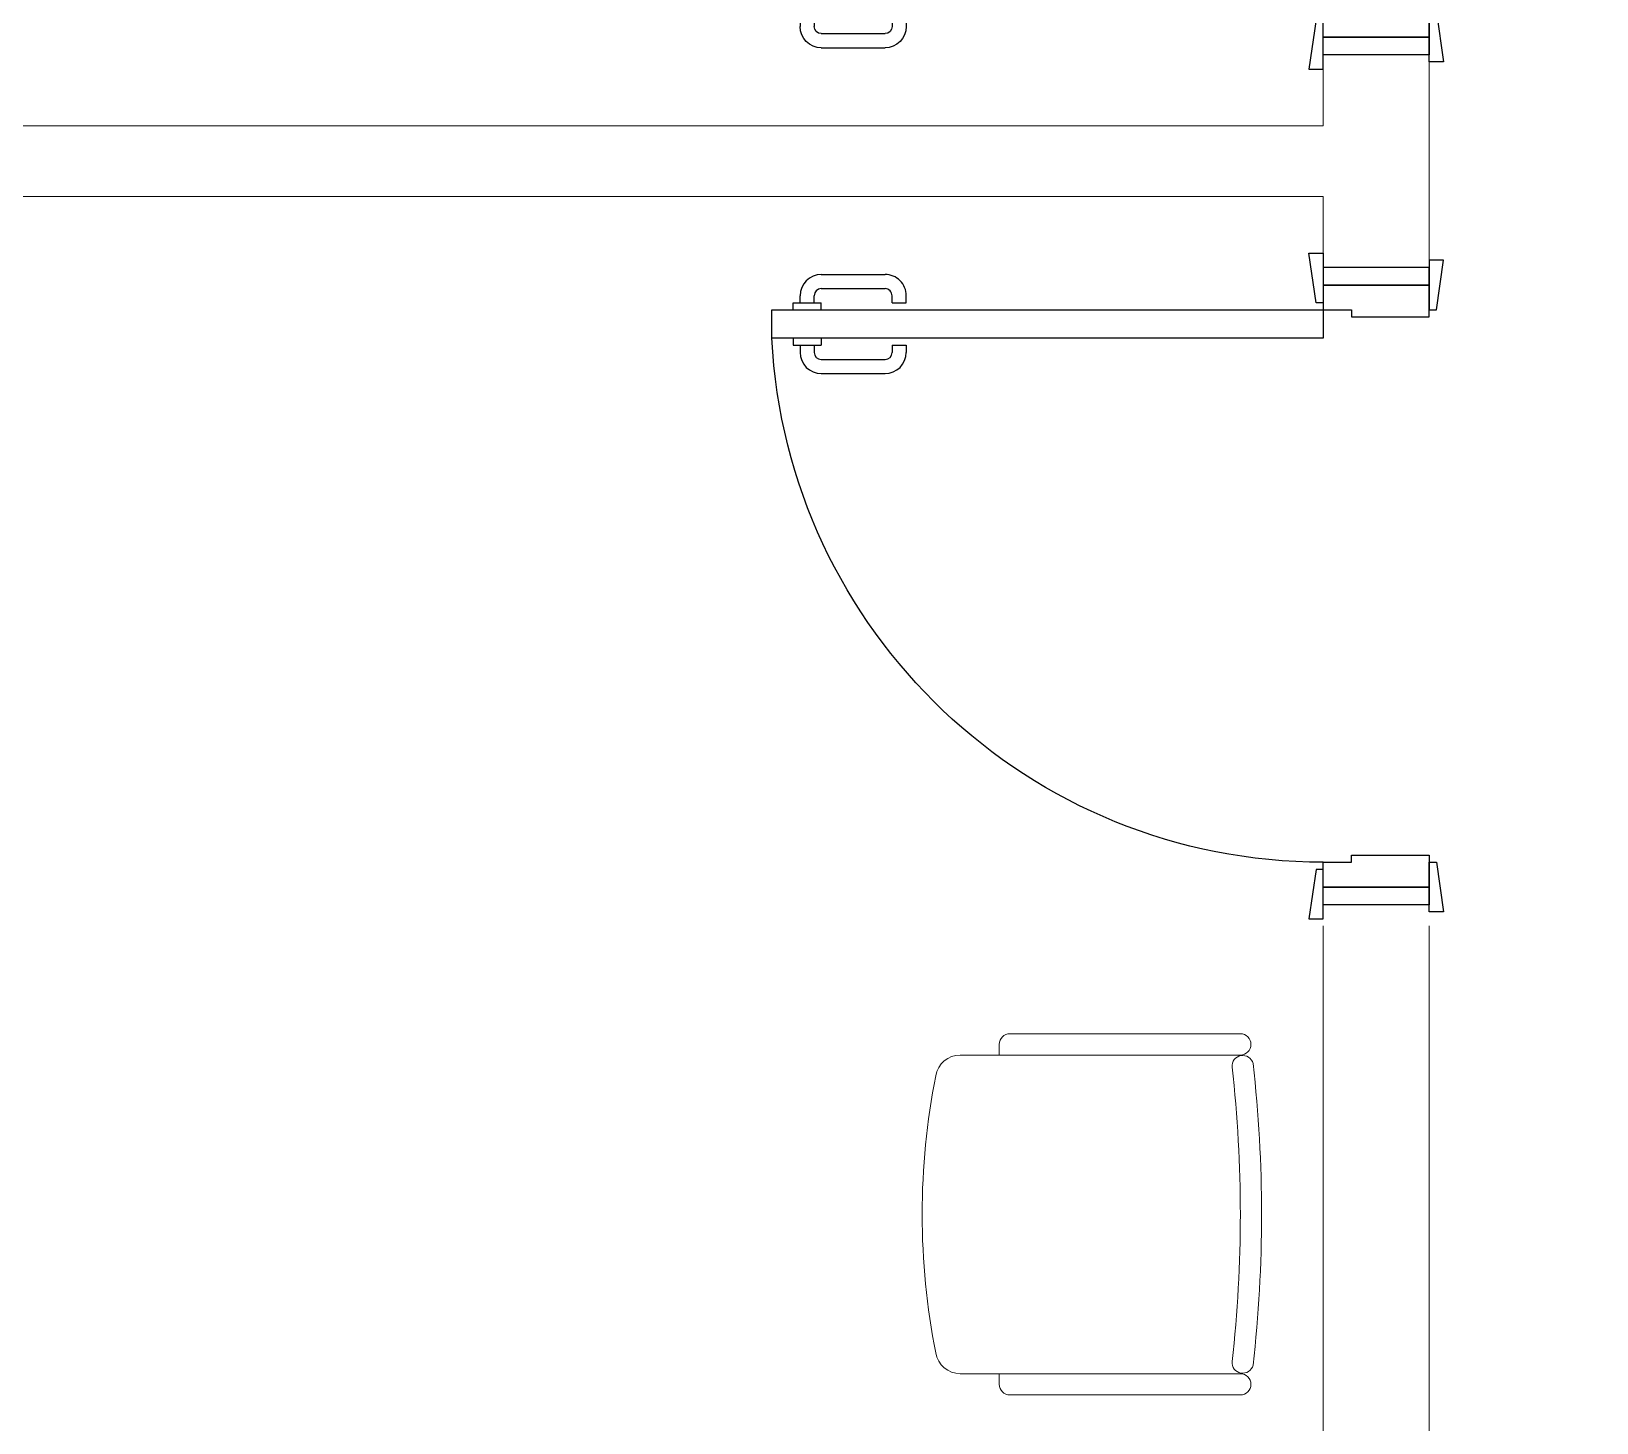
# Model space of a CAD drawing. Header units: millimetres. Extents: x 26027 to 581921, y 7230 to 233891.
# Drawn here: x 476027 to 478239, y 176899 to 178864 of the extents above; entities that cross this region are included whole.
import ezdxf

# ---------------------------------------------------------------- set-up
doc = ezdxf.new("R2010")
doc.units = ezdxf.units.MM
doc.header["$LTSCALE"] = 5
doc.layers.add('EXF', color=7, linetype='Continuous', lineweight=0, true_color=0x4e7e3e)
doc.layers.add('Wooden Joinery', color=7, linetype='Continuous', lineweight=5, true_color=0xffdcd1)
doc.layers.add('GE-ARCHITECTURAL_ELEMENTS', color=8, linetype='Continuous')
doc.layers.add('GE-FURNITURE', color=8, linetype='Continuous')
doc.layers.add('Medical Equipment and Furniture', color=163, linetype='Continuous', lineweight=0)
doc.layers.add('Walls', color=32, linetype='Continuous', lineweight=5)

# ---------------------------------------------------------------- blocks, each defined once
blk = doc.blocks.new('GF21016-P')
at = {"color": 0, "extrusion": (-1.24384e-09, -1.20261e-09, -1)}
for p, q in [((0.0128, 0.0179), (0.0128, 0.4136)), ((0.4628, 0.0179), (0.4628, 0.4136)), ((-0.0022, 0.3585), (0.0128, 0.3585)), ((0.4778, 0.3585), (0.4628, 0.3585)), ((-0.0172, 0.0179), (-0.0172, 0.3435)), ((0.4928, 0.0179), (0.4928, 0.3435)), ((0.4778, 0.0029), (0.4778, 0.0029))]:
    blk.add_line(p, q, dxfattribs=at)
for centre, radius, start, end in [((-0.2378, -0.5362), 1.0036, 78.7568, 101.2432), ((-0.0478, 0.4136), 0.035, 0, 80.6557), ((-0.4278, 0.4136), 0.035, 99.3443, 180), ((0.0022, 0.3435), 0.015, 0, 90), ((-0.4778, 0.3435), 0.015, 90, 180), ((-0.0284, 0.0145), 0.015, 284.3864, 95.5209), ((-0.2378, 1.8928), 1.8749, 263.6341, 276.3659), ((-0.4471, 0.0145), 0.015, 84.4791, 255.6136), ((0.0022, 0.0179), 0.015, 270, 0), ((0.0022, 0.0179), 0.015, 180, 270), ((-0.2378, 1.8734), 1.8855, 263.5119, 276.4881), ((-0.4778, 0.0179), 0.015, 270, 0), ((-0.4778, 0.0179), 0.015, 180, 270)]:
    blk.add_arc(centre, radius, start, end, dxfattribs=at)
blk = doc.blocks.new('A$C72370EFE')
at = {"layer": 'GE-ARCHITECTURAL_ELEMENTS'}
for p, q in [((-0.01, -0.04), (-0.02, -0.04)), ((-0.01, -0.03), (-0.01, -0.07)), ((0, -0.03), (-0.01, -0.03)), ((0.04, -0.03), (0.05, -0.03)), ((0.05, -0.03), (0.05, -0.07)), ((0.05, -0.04), (0.06, -0.04)), ((-0.01, -0.06), (-0.02, -0.06)), ((0.05, -0.06), (0.06, -0.06)), ((-0.05, -0.07), (-0.05, -0.16)), ((-0.03, -0.07), (-0.03, -0.16)), ((0, -0.07), (-0.01, -0.07)), ((0.04, -0.07), (0.05, -0.07)), ((0.07, -0.07), (0.07, -0.16)), ((0.09, -0.07), (0.09, -0.16)), ((-0.01, -0.17), (-0.02, -0.17)), ((-0.01, -0.17), (-0.01, -0.19)), ((0.05, -0.17), (0.06, -0.17)), ((0.05, -0.17), (0.05, -0.19)), ((-0.01, -0.19), (-0.02, -0.19)), ((0.05, -0.19), (0.06, -0.19))]:
    blk.add_line(p, q, dxfattribs=at)
for centre, radius, start, end in [((-0.02, -0.07), 0.03, 90, 180), ((0.06, -0.07), 0.03, 0, 90), ((-0.02, -0.07), 0.01, 90, 180), ((0.06, -0.07), 0.01, 0, 90), ((-0.02, -0.16), 0.03, 180, 270), ((-0.02, -0.16), 0.01, 180, 270), ((0.06, -0.16), 0.01, 270, 0), ((0.06, -0.16), 0.03, 270, 0)]:
    blk.add_arc(centre, radius, start, end, dxfattribs=at)
blk = doc.blocks.new('DR1')
at = {"layer": 'GE-FURNITURE', "elevation": 0}
for points in [[(1743552.9, 41731.9), (1743562.9, 41731.9), (1743572.9, 41801.9), (1743552.9, 41801.9)], [(1743402.9, 41721.9), (1743392.9, 41721.9), (1743382.9, 41791.9), (1743402.9, 41791.9)], [(1743552.9, 41681.9), (1744331.9, 41681.9), (1744331.9, 41721.9), (1743552.9, 41721.9)], [(1743402.9, 40941.9), (1743392.9, 40941.9), (1743382.9, 40871.9), (1743402.9, 40871.9)], [(1743552.9, 40931.9), (1743562.9, 40931.9), (1743572.9, 40861.9), (1743552.9, 40861.9)]]:
    blk.add_lwpolyline(points, close=True, dxfattribs=at)
for points in [[(1743552.9, 41756.9), (1743402.9, 41756.9), (1743402.9, 41781.9), (1743552.9, 41781.9), (1743552.9, 41756.9)], [(1743552.9, 41756.9), (1743552.9, 41721.9), (1743512.9, 41721.9), (1743512.9, 41711.9), (1743402.9, 41711.9), (1743402.9, 41756.9), (1743552.9, 41756.9)], [(1743552.9, 40906.9), (1743552.9, 40941.9), (1743512.9, 40941.9), (1743512.9, 40951.9), (1743402.9, 40951.9), (1743402.9, 40906.9), (1743552.9, 40906.9)], [(1743552.9, 40906.9), (1743402.9, 40906.9), (1743402.9, 40881.9), (1743552.9, 40881.9), (1743552.9, 40906.9)]]:
    blk.add_lwpolyline(points, dxfattribs=at)
at = {"layer": 'GE-FURNITURE'}
blk.add_arc((1743552.9, 41721.9, 0), 780, 270, 357.0603, dxfattribs=at)
at = {"layer": 'GE-FURNITURE', "xscale": -999.9999999998856, "yscale": 999.9999999998856, "zscale": 999.9999999998854, "rotation": 270}
blk.add_blockref('A$C72370EFE', (1744331.9, 41681.9, 0), dxfattribs=at)

msp = doc.modelspace()

# ---------------------------------------------------------------- hatches: boundary and pattern name
h = msp.add_hatch()
h.set_pattern_fill('CROSS', color=85, scale=10)
h.set_pattern_definition([(0, (368880, 104830), (63.5, 63.5), [31.75, -95.25]), (90, (368895.875, 104814.125), (-63.5, 63.5), [31.75, -95.25])])
edge = h.paths.add_edge_path()
edge.add_line((457685.6, 145694.3), (457685.6, 152806.1))
edge.add_line((457685.6, 152806.1), (462487.4, 152806.1))
edge.add_line((462487.4, 152806.1), (462487.4, 145900.9))
edge.add_line((462487.4, 145900.9), (462587.4, 145901.1))
edge.add_line((462587.4, 145901.1), (462587.4, 152806.1))
edge.add_line((462587.4, 152806.1), (464555.9, 152806.1))
edge.add_line((464555.9, 152806.1), (469284.4, 152806.1))
edge.add_line((469284.4, 152806.1), (471903.7, 152806.1))
edge.add_line((471903.7, 152806.1), (471903.7, 142653.2))
edge.add_line((471903.7, 142653.2), (478231.4, 142645.9))
edge.add_line((478231.4, 142645.9), (478231.4, 142845.2))
edge.add_line((478231.4, 142845.2), (472503.7, 142845.2))
edge.add_line((472503.7, 142845.2), (472503.7, 157840))
edge.add_line((472503.7, 157840), (472504, 159009.2))
edge.add_line((472504, 159009.2), (479768.6, 159009.2))
edge.add_line((479768.6, 159009.2), (479768.6, 159109.2))
edge.add_line((479768.6, 159109.2), (472503.7, 159109.2))
edge.add_line((472503.7, 159109.2), (472503.7, 169315.6))
edge.add_line((472503.7, 169315.6), (478921.1, 169315.6))
edge.add_line((478921.1, 169315.6), (484286.4, 169315.6))
edge.add_line((484286.4, 169315.6), (484286.4, 166351.2))
edge.add_line((484286.4, 166351.2), (484486.4, 166351.2))
edge.add_line((484486.4, 166351.2), (484486.4, 169515.6))
edge.add_line((484486.4, 169515.6), (479083.8, 169515.6))
edge.add_line((479083.8, 169515.6), (479083.8, 190946.9))
edge.add_line((479083.8, 190946.9), (479083.8, 191341.6))
edge.add_line((479083.8, 191341.6), (478883.8, 191341.6))
edge.add_line((478883.8, 191341.6), (478883.8, 195124.3))
edge.add_line((478883.8, 195124.3), (477262.4, 195124.3))
edge.add_line((477262.4, 195124.3), (477262.4, 205421.2))
edge.add_line((477262.4, 205421.2), (474368, 205421.2))
edge.add_line((474368, 205421.2), (469356.9, 205421.2))
edge.add_line((469356.9, 205421.2), (469256.9, 205421.2))
edge.add_line((469256.9, 205421.2), (469256.9, 204391.3))
edge.add_line((469256.9, 204391.3), (469856.9, 204391.3))
edge.add_line((469856.9, 204391.3), (469856.9, 204821.2))
edge.add_line((469856.9, 204821.2), (471179.3, 204821.2))
edge.add_line((471179.3, 204821.2), (471179.3, 204391.3))
edge.add_line((471179.3, 204391.3), (471779.3, 204391.3))
edge.add_line((471779.3, 204391.3), (471779.3, 204821.2))
edge.add_line((471779.3, 204821.2), (476662.4, 204821.2))
edge.add_line((476662.4, 204821.2), (476662.4, 194457.6))
edge.add_line((476662.4, 194457.6), (478283.8, 194457.6))
edge.add_line((478283.8, 194457.6), (478283.8, 169915.6))
edge.add_line((478283.8, 169915.6), (471903.7, 169915.6))
edge.add_line((471903.7, 169915.6), (471903.7, 159212))
edge.add_line((471903.7, 159212), (470513.7, 159212))
edge.add_line((470513.7, 159212), (470513.7, 159112))
edge.add_line((470513.7, 159112), (471903.7, 159112))
edge.add_line((471903.7, 159112), (471903.7, 153006.1))
edge.add_line((471903.7, 153006.1), (462587.4, 153006.1))
edge.add_line((462587.4, 153006.1), (462487.4, 152906.1))
edge.add_line((462487.4, 152906.1), (457585.6, 152906.1))
edge.add_line((457585.6, 152906.1), (457585.6, 145694.3))
at = {"layer": 'EXF'}
h = msp.add_hatch(dxfattribs=at)
h.set_pattern_fill('CROSS', color=256, scale=10)
edge = h.paths.add_edge_path()
edge.add_line((464555.9, 152806.1), (469284.4, 152806.1))
edge.add_line((469284.4, 152806.1), (471903.7, 152806.1))
edge.add_line((471903.7, 152806.1), (471903.7, 142653.2))
edge.add_line((471903.7, 142653.2), (478231.4, 142645.9))
edge.add_line((478231.4, 142645.9), (478231.4, 142845.2))
edge.add_line((478231.4, 142845.2), (472503.7, 142845.2))
edge.add_line((472503.7, 142845.2), (472503.7, 157840))
edge.add_line((472503.7, 157840), (472504, 159009.2))
edge.add_line((472504, 159009.2), (479768.6, 159009.2))
edge.add_line((479768.6, 159009.2), (479768.6, 159109.2))
edge.add_line((479768.6, 159109.2), (472503.7, 159109.2))
edge.add_line((472503.7, 159109.2), (472503.7, 169315.6))
edge.add_line((472503.7, 169315.6), (478921.1, 169315.6))
edge.add_line((478921.1, 169315.6), (484286.4, 169315.6))
edge.add_line((484286.4, 169315.6), (484286.4, 166351.2))
edge.add_line((484286.4, 166351.2), (484486.4, 166351.2))
edge.add_line((484486.4, 166351.2), (484486.4, 169515.6))
edge.add_line((484486.4, 169515.6), (479083.8, 169515.6))
edge.add_line((479083.8, 169515.6), (479083.8, 190946.9))
edge.add_line((479083.8, 190946.9), (479083.8, 191341.6))
edge.add_line((479083.8, 191341.6), (478883.8, 191341.6))
edge.add_line((478883.8, 191341.6), (478883.8, 195124.3))
edge.add_line((478883.8, 195124.3), (477262.4, 195124.3))
edge.add_line((477262.4, 195124.3), (477262.4, 205421.2))
edge.add_line((477262.4, 205421.2), (474368, 205421.2))
edge.add_line((474368, 205421.2), (469356.9, 205421.2))
edge.add_line((469356.9, 205421.2), (469256.9, 205421.2))
edge.add_line((469256.9, 205421.2), (469256.9, 204391.3))
edge.add_line((469256.9, 204391.3), (469856.9, 204391.3))
edge.add_line((469856.9, 204391.3), (469856.9, 204821.2))
edge.add_line((469856.9, 204821.2), (471179.3, 204821.2))
edge.add_line((471179.3, 204821.2), (471179.3, 204391.3))
edge.add_line((471179.3, 204391.3), (471779.3, 204391.3))
edge.add_line((471779.3, 204391.3), (471779.3, 204821.2))
edge.add_line((471779.3, 204821.2), (476662.4, 204821.2))
edge.add_line((476662.4, 204821.2), (476662.4, 194457.6))
edge.add_line((476662.4, 194457.6), (478283.8, 194457.6))
edge.add_line((478283.8, 194457.6), (478283.8, 169915.6))
edge.add_line((478283.8, 169915.6), (471903.7, 169915.6))
edge.add_line((471903.7, 169915.6), (471903.7, 159212))
edge.add_line((471903.7, 159212), (470513.7, 159212))
edge.add_line((470513.7, 159212), (470513.7, 159112))
edge.add_line((470513.7, 159112), (471903.7, 159112))
edge.add_line((471903.7, 159112), (471903.7, 153006.1))
edge.add_line((471903.7, 153006.1), (462587.4, 153006.1))

# ---------------------------------------------------------------- linework, layer by layer
at = {"layer": 'Walls'}
for p, q in [((477852.4, 178830.3, 2.4), (477852.4, 178730.3, 2.4)), ((477852.4, 178830.3, 2.4), (478002.4, 178830.3, 2.4)), ((478002.4, 178830.3, 2.4), (478002.4, 178530.3, 2.4)), ((473313.8, 178730.3, 2.4), (477852.4, 178730.3, 2.4)), ((473303.8, 178630.3, 2.4), (477852.4, 178630.3, 2.4)), ((477852.4, 178630.3, 2.4), (477852.4, 178530.3, 2.4)), ((477852.4, 178530.3, 2.4), (478002.4, 178530.3, 2.4)), ((477852.4, 177630.3, 2.4), (478002.4, 177630.3, 2.4)), ((477852.4, 177600.3, 2.4), (477852.4, 174991.5, 2.4)), ((478002.4, 177600.3, 2.4), (478002.4, 174791.5, 2.4))]:
    msp.add_line(p, q, dxfattribs=at)

# ---------------------------------------------------------------- block references
at = {"layer": 'Medical Equipment and Furniture', "extrusion": (-8.17196e-07, 2.67535e-11, -1), "xscale": 999.9999999999978, "yscale": 999.9999999999978, "zscale": 999.9999999999978, "rotation": 269.9999745907378}
msp.add_blockref('GF21016-P', (-477753.3, 177430.8, -2.8), dxfattribs=at)
at = {"layer": 'Wooden Joinery', "rotation": 180}
msp.add_blockref('DR1', (2221405.3, 220612.2, 2.4), dxfattribs=at)
at = {"layer": 'Wooden Joinery', "xscale": -1}
msp.add_blockref('DR1', (2221405.3, 136748.3, 2.4), dxfattribs=at)

doc.saveas('drawing.dxf')
